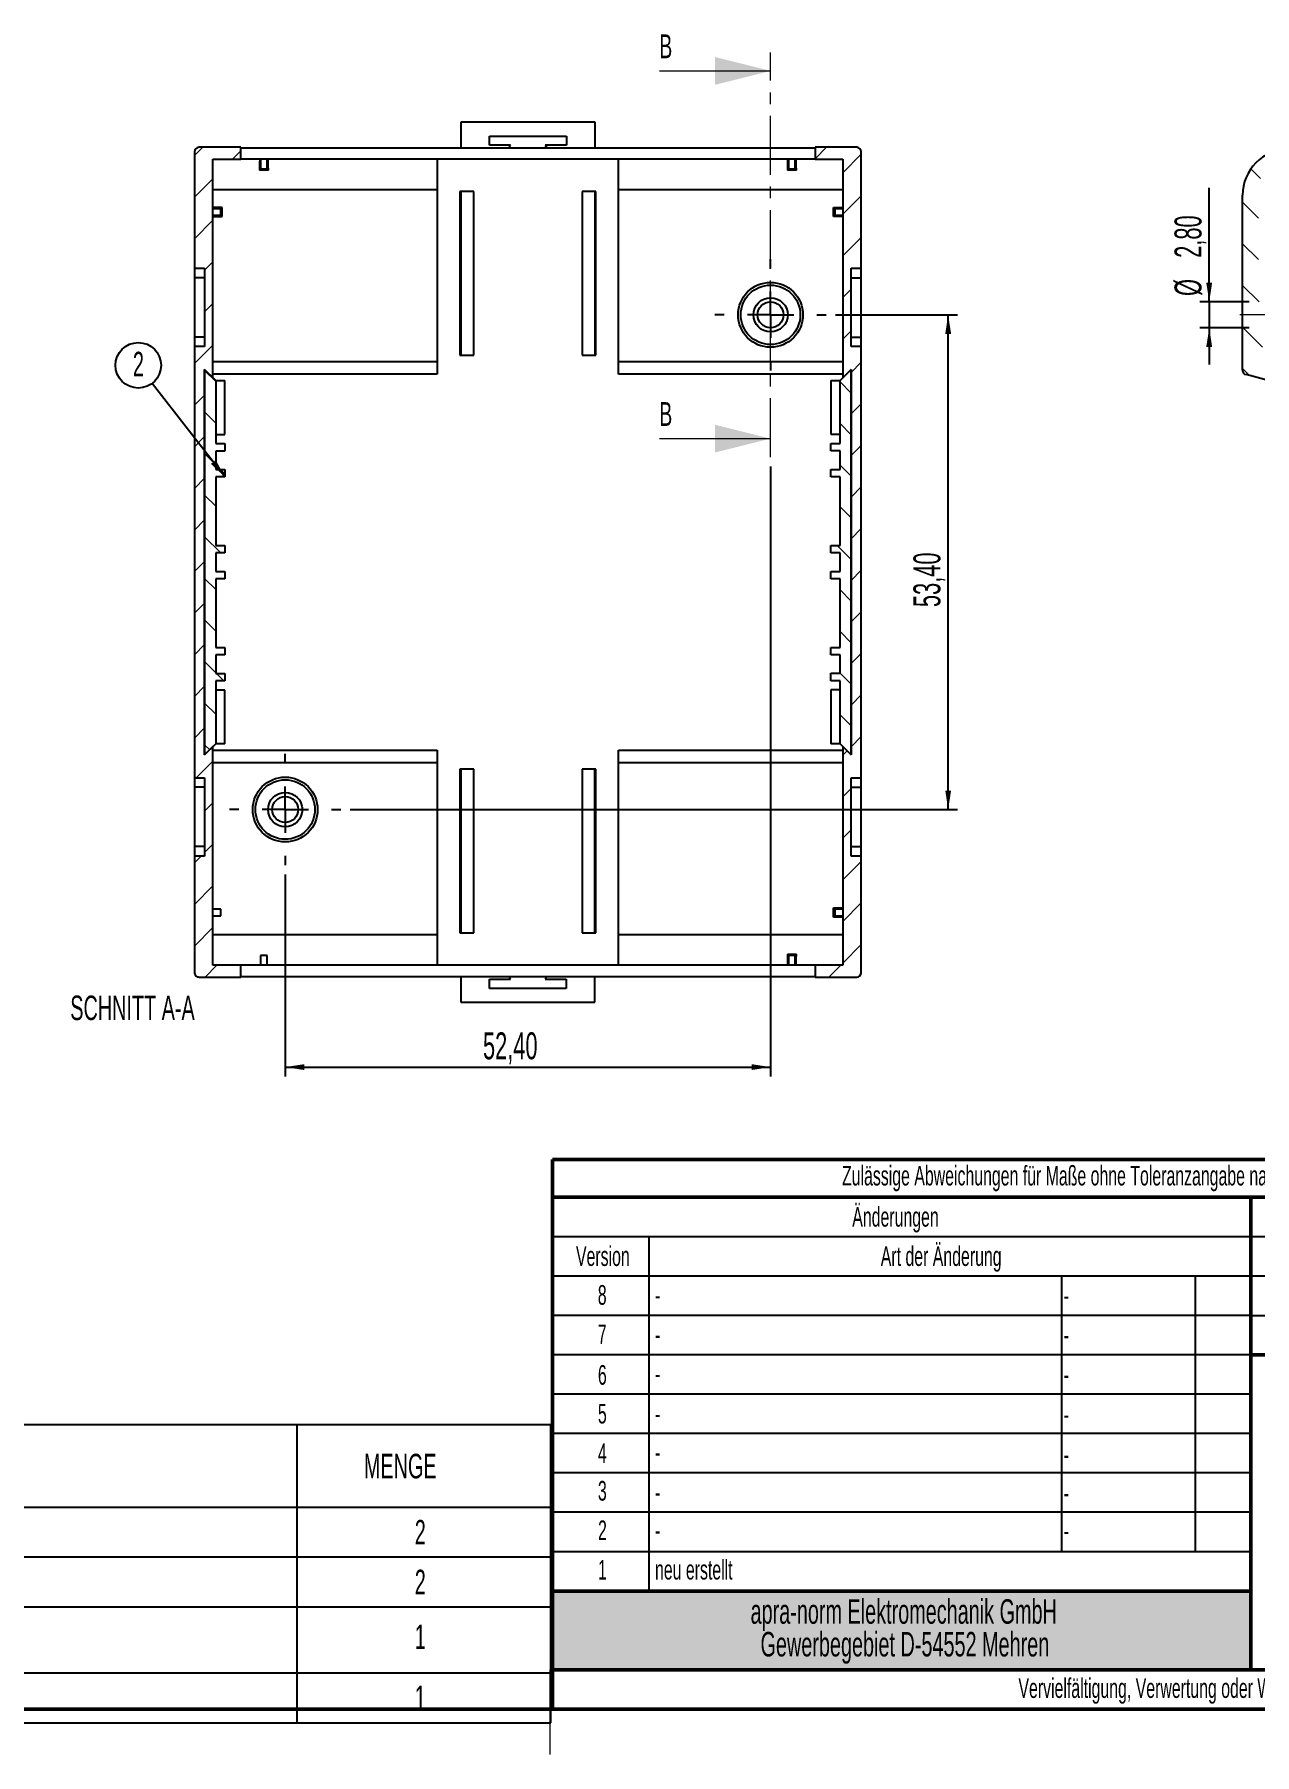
# Model space of a CAD drawing. Header units: millimetres. Extents: x 20 to 416, y 0 to 289.
# Drawn here: x 173.4 to 305.1, y 0.1 to 185.8 of the extents above; entities that cross this region are included whole.
import ezdxf

# ---------------------------------------------------------------- set-up
doc = ezdxf.new("R2010")
doc.units = ezdxf.units.MM
doc.linetypes.add('CENTER', pattern=[10.16, 6.35, -1.27, 1.27, -1.27])
doc.linetypes.add('CENTERX2', pattern=[20.32, 12.7, -2.54, 2.54, -2.54])
for name, color, linetype in [('5', 5, 'Continuous'), ('8', 1, 'Continuous'), ('HINTERGRUND', 254, 'Continuous'), ('RÄNDER', 7, 'Continuous')]:
    doc.layers.add(name, color=color, linetype=linetype)
doc.layers.add('RAHMEN_DICK', color=7, linetype='Continuous', lineweight=50)
doc.layers.add('SLD-0', color=7, linetype='Continuous', lineweight=50)
doc.styles.add('SLDTEXTSTYLE0', font='TXT', dxfattribs={"width": 0.605})
doc.dimstyles.new('SLDDIMSTYLE0', dxfattribs={"dimtxt": 2.825151, "dimasz": 2.054655, "dimexe": 0, "dimexo": 0.0625, "dimgap": 0.706288, "dimtad": 1, "dimrnd": 1e-09, "dimzin": 12, "dimdsep": 46, "dimtxsty": 'SLDTEXTSTYLE0', "dimsah": 1, "dimcen": 0.09, "dimadec": 0, "dimazin": 3, "dimtfac": 1, "dimtofl": 0, "dimtmove": 0, "dimatfit": 3, "dimfxl": 1, "dimfrac": 2, "dimtolj": 1, "dimtzin": 12, "dimarcsym": 0})
doc.dimstyles.new('SLDDIMSTYLE1', dxfattribs={"dimtxt": 0.18, "dimasz": 2.054655, "dimexe": 0, "dimexo": 0.0625, "dimgap": 0, "dimtad": 0, "dimtih": 1, "dimtoh": 1, "dimdec": 0, "dimrnd": 1e-09, "dimzin": 0, "dimdsep": 46, "dimtxsty": 'Standard', "dimsah": 1, "dimcen": 0.09, "dimadec": 0, "dimazin": 0, "dimtfac": 2.054655, "dimtdec": 0, "dimtofl": 0, "dimtmove": 0, "dimatfit": 3, "dimfxl": 1, "dimfrac": 2, "dimtolj": 1, "dimtzin": 0, "dimarcsym": 0})
doc.dimstyles.new('SLDDIMSTYLE2', dxfattribs={"dimtxt": 2.825151, "dimasz": 2.054655, "dimexe": 0, "dimexo": 0.0625, "dimgap": 0.706288, "dimtad": 1, "dimrnd": 1e-09, "dimzin": 12, "dimdsep": 46, "dimtxsty": 'SLDTEXTSTYLE0', "dimsah": 1, "dimcen": 0.09, "dimadec": 0, "dimazin": 3, "dimtfac": 1, "dimtmove": 0, "dimatfit": 0, "dimfxl": 1, "dimfrac": 2, "dimtolj": 1, "dimtzin": 12, "dimarcsym": 0})

# ---------------------------------------------------------------- blocks, each defined once
blk = doc.blocks.new('SW_NOTE_0')
at = {"layer": 'SLD-0', "color": 0, "char_height": 2.6458, "attachment_point": 2, "style": 'SLDTEXTSTYLE0'}
for s, insert in [('apra-norm Elektromechanik GmbH', (29.27, 3.41)), ('Gewerbegebiet D-54552 Mehren', (29.4, -0.12))]:
    blk.add_mtext(s, dxfattribs=dict(at, insert=insert))
blk = doc.blocks.new('SW_TABLEANNOTATION_0')
at = {"layer": '5', "color": 0}
for p, q in [((0, 0), (0, -32.14)), ((174.77, 0), (0, 0)), ((25.88, 0), (25.88, -8.87)), ((72.7, 0), (72.7, -8.87)), ((147.33, 0), (147.33, -8.87)), ((174.77, -32.14), (174.77, 0)), ((0, -8.87), (174.77, -8.87)), ((25.88, -8.87), (25.88, -32.14)), ((72.7, -8.87), (72.7, -32.14)), ((147.33, -8.87), (147.33, -32.14)), ((0, -14.25), (174.77, -14.25)), ((0, -19.64), (174.77, -19.64)), ((0, -26.76), (174.77, -26.76)), ((0, -32.14), (174.77, -32.14))]:
    blk.add_line(p, q, dxfattribs=at)
at = {"layer": '5', "color": 0, "attachment_point": 1, "style": 'SLDTEXTSTYLE0'}
for s, insert, char_height in [('POS-NR.', (5.59, -3.12), 2.646), ('BENENNUNG', (38.02, -3.12), 2.646), ('BESCHREIBUNG', (95.91, -3.12), 2.6458), ('MENGE', (154.58, -3.12), 2.646), ('1', (11.96, -10.25), 2.65), ('449-340-56', (26.38, -10.25), 2.646), ('Oberfläche DB 3', (96.98, -10.25), 2.6458), ('2', (160.07, -10.25), 2.65), ('2', (11.96, -15.63), 2.65), ('449-340-11', (26.38, -15.63), 2.646), ('Unterschale DB 3', (96.2, -15.63), 2.6458), ('2', (160.07, -15.63), 2.65), ('Oberschale 4 DB geschlossen,belüftet,für', (77.48, -19.79), 2.6458), ('3', (11.96, -21.55), 2.65), ('449-340-56', (26.38, -21.55), 2.646), ('1', (160.07, -21.55), 2.65), ('Klemmen', (102.57, -23.31), 2.646), ('4', (11.96, -28.14), 2.65), ('044934011', (26.38, -28.14), 2.646), ('Unterschale 4DB', (96.69, -28.14), 2.6458), ('1', (160.07, -28.14), 2.65)]:
    blk.add_mtext(s, dxfattribs=dict(at, insert=insert, char_height=char_height))
blk = doc.blocks.new('_D_11')
at = {"layer": '5'}
for p, q in [((252.85, 139.14), (252.85, 73.31)), ((200.45, 95.11), (200.45, 73.31)), ((200.45, 74.31), (252.85, 74.31))]:
    blk.add_line(p, q, dxfattribs=at)
for points in [[(200.45, 74.31), (202.5, 73.99), (202.5, 74.62)], [(252.85, 74.31), (250.79, 74.62), (250.79, 73.99)]]:
    blk.add_solid(points, dxfattribs=at)
at = {"layer": '5', "insert": (221.8, 78.06), "char_height": 2.91, "attachment_point": 1, "style": 'SLDTEXTSTYLE0'}
blk.add_mtext('52,40', dxfattribs=at)
blk = doc.blocks.new('_D_12')
at = {"layer": '5'}
for p, q in [((259.85, 155.51), (273.02, 155.51)), ((272.02, 102.11), (272.02, 155.51)), ((207.45, 102.11), (273.02, 102.11))]:
    blk.add_line(p, q, dxfattribs=at)
for points in [[(272.02, 155.51), (271.71, 153.45), (272.34, 153.45)], [(272.02, 102.11), (272.34, 104.16), (271.71, 104.16)]]:
    blk.add_solid(points, dxfattribs=at)
at = {"layer": '5', "insert": (268.27, 123.96), "char_height": 2.91, "attachment_point": 1, "rotation": 90, "style": 'SLDTEXTSTYLE0'}
blk.add_mtext('53,40', dxfattribs=at)
blk = doc.blocks.new('SW_NOTE_4')
at = {"layer": '5', "color": 0}
blk.add_circle((-1.51, 1.95), 2.46, dxfattribs=at)
at = {"layer": '5', "color": 0, "insert": (-1.5, 3.41), "char_height": 2.65, "attachment_point": 2, "style": 'SLDTEXTSTYLE0'}
blk.add_mtext('2', dxfattribs=at)
blk = doc.blocks.new('SW_CENTERMARKSYMBOL_0')
at = {"layer": '5', "color": 0}
for p, q in [((0, 5), (0, 6)), ((0, 0), (0, 2.5)), ((-5, 0), (-6, 0)), ((0, 0), (-2.5, 0)), ((0, 0), (0, -2.5)), ((0, 0), (2.5, 0)), ((5, 0), (6, 0)), ((0, -5), (0, -6))]:
    blk.add_line(p, q, dxfattribs=at)
blk = doc.blocks.new('SW_CENTERMARKSYMBOL_1')
at = {"layer": '5', "color": 0}
for p, q in [((0, 5), (0, 6)), ((0, 0), (0, 2.5)), ((-5, 0), (-6, 0)), ((0, 0), (-2.5, 0)), ((0, 0), (0, -2.5)), ((0, 0), (2.5, 0)), ((5, 0), (6, 0)), ((0, -5), (0, -6))]:
    blk.add_line(p, q, dxfattribs=at)
blk = doc.blocks.new('_D_13')
at = {"layer": '5'}
for p, q in [((300.21, 156.91), (300.21, 169.21)), ((304.51, 156.91), (299.21, 156.91)), ((300.21, 156.91), (300.21, 154.11)), ((304.51, 154.11), (299.21, 154.11)), ((300.21, 154.11), (300.21, 150.15))]:
    blk.add_line(p, q, dxfattribs=at)
for points in [[(300.21, 156.91), (300.52, 158.96), (299.89, 158.96)], [(300.21, 154.11), (299.89, 152.05), (300.52, 152.05)]]:
    blk.add_solid(points, dxfattribs=at)
at = {"layer": '5', "char_height": 2.91, "attachment_point": 1, "rotation": 90, "style": 'SLDTEXTSTYLE0'}
for s, insert in [('2,80', (296.46, 161.66)), ('%%c', (296.46, 157.54))]:
    blk.add_mtext(s, dxfattribs=dict(at, insert=insert))

msp = doc.modelspace()

# ---------------------------------------------------------------- hatches: boundary and pattern name
at = {"linetype": 'Continuous', "lineweight": 18}
h = msp.add_hatch(dxfattribs=at)
h.set_pattern_fill('ANSI31', style=0)
edge = h.paths.add_edge_path(flags=0)
edge.add_line((192.646, 172.306), (195.646, 172.306))
edge.add_line((195.646, 172.306), (195.646, 173.585))
edge.add_line((195.646, 173.585), (191.146, 173.585))
edge.add_ellipse((191.146, 173.085), major_axis=(0, 0.5), ratio=0.9998477, start_angle=360, end_angle=450)
edge.add_line((190.646, 173.085), (190.646, 160.525))
edge.add_line((190.646, 160.525), (191.746, 160.525))
edge.add_line((191.746, 160.525), (191.746, 152.087))
edge.add_line((191.746, 152.087), (190.646, 152.087))
edge.add_line((190.646, 152.087), (190.646, 105.525))
edge.add_line((190.646, 105.525), (191.746, 105.525))
edge.add_line((191.746, 105.525), (191.746, 97.087))
edge.add_line((191.746, 97.087), (190.646, 97.087))
edge.add_line((190.646, 97.087), (190.646, 84.527))
edge.add_ellipse((191.146, 84.527), major_axis=(0, 0.5), ratio=0.9998477, start_angle=90, end_angle=180)
edge.add_line((191.146, 84.027), (195.646, 84.027))
edge.add_line((195.646, 84.027), (195.646, 85.306))
edge.add_line((195.646, 85.306), (192.646, 85.306))
edge.add_line((192.646, 85.306), (192.646, 108.906))
edge.add_line((192.646, 108.906), (191.746, 108.006))
edge.add_line((191.746, 108.006), (191.746, 149.606))
edge.add_line((191.746, 149.606), (192.646, 148.706))
edge.add_line((192.646, 148.706), (192.646, 172.306))
h = msp.add_hatch(dxfattribs=at)
h.set_pattern_fill('ANSI31', style=0)
edge = h.paths.add_edge_path(flags=0)
edge.add_line((257.646, 85.306), (257.646, 84.027))
edge.add_line((257.646, 84.027), (262.146, 84.027))
edge.add_ellipse((262.146, 84.527), major_axis=(0, 0.5), ratio=0.9998477, start_angle=180, end_angle=270)
edge.add_line((262.646, 84.527), (262.646, 97.087))
edge.add_line((262.646, 97.087), (261.546, 97.087))
edge.add_line((261.546, 97.087), (261.546, 105.525))
edge.add_line((261.546, 105.525), (262.646, 105.525))
edge.add_line((262.646, 105.525), (262.646, 152.087))
edge.add_line((262.646, 152.087), (261.546, 152.087))
edge.add_line((261.546, 152.087), (261.546, 160.525))
edge.add_line((261.546, 160.525), (262.646, 160.525))
edge.add_line((262.646, 160.525), (262.646, 173.085))
edge.add_ellipse((262.146, 173.085), major_axis=(0, 0.5), ratio=0.9998477, start_angle=270, end_angle=360)
edge.add_line((262.146, 173.585), (257.646, 173.585))
edge.add_line((257.646, 173.585), (257.646, 172.306))
edge.add_line((257.646, 172.306), (260.646, 172.306))
edge.add_line((260.646, 172.306), (260.646, 148.706))
edge.add_line((260.646, 148.706), (261.546, 149.606))
edge.add_line((261.546, 149.606), (261.546, 108.006))
edge.add_line((261.546, 108.006), (260.646, 108.906))
edge.add_line((260.646, 108.906), (260.646, 85.306))
edge.add_line((260.646, 85.306), (257.646, 85.306))
h = msp.add_hatch(dxfattribs=at)
h.set_pattern_fill('ANSI31', angle=90, style=0)
edge = h.paths.add_edge_path(flags=0)
edge.add_line((308.813, 140.144), (310.513, 140.144))
edge.add_line((310.513, 140.144), (310.513, 149.11))
edge.add_line((310.513, 149.11), (305.513, 150.45))
edge.add_line((305.513, 150.45), (305.513, 152.006))
edge.add_line((305.513, 152.006), (313.813, 152.296))
edge.add_line((313.813, 152.296), (313.813, 153.656))
edge.add_line((313.813, 153.656), (312.613, 153.656))
edge.add_line((312.613, 153.656), (312.613, 154.106))
edge.add_line((312.613, 154.106), (305.513, 154.106))
edge.add_line((305.513, 154.106), (305.513, 156.906))
edge.add_line((305.513, 156.906), (312.613, 156.906))
edge.add_line((312.613, 156.906), (312.613, 157.356))
edge.add_line((312.613, 157.356), (313.813, 157.356))
edge.add_line((313.813, 157.356), (313.813, 158.716))
edge.add_line((313.813, 158.716), (305.513, 159.006))
edge.add_line((305.513, 159.006), (305.513, 169.006))
edge.add_arc((308.813, 169.006), 3.3, 90, 180, ccw=False)
edge.add_line((308.813, 172.306), (315.413, 172.306))
edge.add_line((315.413, 172.306), (315.413, 173.529))
edge.add_line((315.413, 173.529), (308.726, 173.413))
edge.add_arc((308.813, 168.413), 5, 91, 180)
edge.add_line((303.813, 168.413), (303.813, 149.53))
edge.add_arc((304.313, 149.53), 0.5, 180, 254.99728)
edge.add_line((304.184, 149.047), (308.813, 147.806))
edge.add_line((308.813, 147.806), (308.813, 140.144))
h = msp.add_hatch(dxfattribs=at)
h.set_pattern_fill('ANSI31', angle=90, style=0)
h.paths.add_polyline_path([(192.946, 127.801), (192.946, 129.801), (193.946, 129.801), (193.946, 130.601), (192.946, 130.601), (192.946, 138.001), (193.946, 138.001), (193.946, 138.801), (192.946, 138.801), (192.946, 140.801), (193.946, 140.801), (193.946, 141.601), (192.946, 141.601), (192.946, 148.401), (191.746, 149.601), (191.746, 108.001), (192.946, 109.201), (192.946, 116.001), (193.946, 116.001), (193.946, 116.801), (192.946, 116.801), (192.946, 118.801), (193.946, 118.801), (193.946, 119.601), (192.946, 119.601), (192.946, 127.001), (193.946, 127.001), (193.946, 127.801)], flags=0)
h = msp.add_hatch(dxfattribs=at)
h.set_pattern_fill('ANSI31', angle=90, style=0)
h.paths.add_polyline_path([(260.346, 129.811), (260.346, 127.811), (259.346, 127.811), (259.346, 127.011), (260.346, 127.011), (260.346, 119.611), (259.346, 119.611), (259.346, 118.811), (260.346, 118.811), (260.346, 116.811), (259.346, 116.811), (259.346, 116.011), (260.346, 116.011), (260.346, 109.211), (261.546, 108.011), (261.546, 149.611), (260.346, 148.411), (260.346, 141.611), (259.346, 141.611), (259.346, 140.811), (260.346, 140.811), (260.346, 138.811), (259.346, 138.811), (259.346, 138.011), (260.346, 138.011), (260.346, 130.611), (259.346, 130.611), (259.346, 129.811)], flags=0)
at = {"layer": 'HINTERGRUND'}
msp.add_hatch(color=256, dxfattribs=at).paths.add_polyline_path([(304.7, 9.25), (304.7, 17.75), (229.3, 17.75), (229.3, 9.25)], flags=0)

# ---------------------------------------------------------------- linework, layer by layer
at = {"color": 7, "linetype": 'CENTER', "lineweight": 18}
msp.add_line((252.846, 140.144), (252.846, 183.833), dxfattribs=at)
at = {"color": 7, "linetype": 'Continuous', "lineweight": 18}
for p, q in [((240.846, 181.833), (252.846, 181.833)), ((240.846, 142.144), (252.846, 142.144))]:
    msp.add_line(p, q, dxfattribs=at)
at = {"color": 7, "linetype": 'Continuous', "lineweight": 25}
for p, q in [((233.901, 176.306), (219.401, 176.306)), ((219.401, 176.306), (219.401, 173.529)), ((222.501, 174.806), (230.801, 174.806)), ((222.501, 173.806), (222.501, 174.806)), ((230.801, 174.806), (230.801, 173.806)), ((233.901, 173.529), (233.901, 176.306)), ((190.646, 173.085), (190.646, 160.525)), ((195.646, 173.585), (191.146, 173.585)), ((195.646, 172.306), (195.646, 173.585)), ((195.646, 173.529), (257.646, 173.529)), ((224.78, 173.806), (222.501, 173.806)), ((224.622, 173.529), (224.78, 173.806)), ((228.522, 173.806), (228.679, 173.529)), ((230.801, 173.806), (228.522, 173.806)), ((257.646, 173.585), (257.646, 172.306)), ((262.146, 173.585), (257.646, 173.585)), ((262.646, 160.525), (262.646, 173.085)), ((192.646, 148.706), (192.646, 172.306)), ((192.646, 172.306), (195.646, 172.306)), ((257.646, 172.306), (195.646, 172.306)), ((197.659, 171.119), (197.791, 171.251)), ((198.633, 171.119), (197.659, 171.119)), ((197.791, 172.306), (197.791, 171.251)), ((197.791, 171.251), (198.501, 171.251)), ((198.501, 171.251), (198.501, 172.306)), ((198.633, 171.119), (198.501, 171.251)), ((216.846, 172.306), (216.846, 149.11)), ((236.446, 149.11), (236.446, 172.306)), ((254.659, 171.119), (254.791, 171.251)), ((255.633, 171.119), (254.659, 171.119)), ((254.791, 172.306), (254.791, 171.251)), ((254.791, 171.251), (255.501, 171.251)), ((255.501, 171.251), (255.501, 172.306)), ((255.633, 171.119), (255.501, 171.251)), ((257.646, 172.306), (260.646, 172.306)), ((260.646, 172.306), (260.646, 148.706)), ((216.846, 169.006), (192.646, 169.006)), ((260.646, 169.006), (236.446, 169.006)), ((220.796, 168.806), (219.296, 168.806)), ((219.296, 168.806), (219.296, 151.146)), ((219.401, 168.806), (219.401, 151.146)), ((220.796, 151.146), (220.796, 168.806)), ((233.996, 168.806), (232.496, 168.806)), ((232.496, 168.806), (232.496, 151.146)), ((233.901, 151.146), (233.901, 168.806)), ((233.996, 151.146), (233.996, 168.806)), ((303.813, 149.53), (303.813, 168.413)), ((193.646, 167.106), (192.646, 167.106)), ((193.501, 166.961), (192.646, 166.961)), ((192.646, 166.251), (193.501, 166.251)), ((192.646, 166.106), (193.646, 166.106)), ((193.646, 167.106), (193.501, 166.961)), ((193.501, 166.251), (193.501, 166.961)), ((193.646, 166.106), (193.501, 166.251)), ((193.646, 166.106), (193.646, 167.106)), ((259.646, 167.106), (259.791, 166.961)), ((259.646, 167.106), (260.646, 167.106)), ((259.646, 166.106), (259.646, 167.106)), ((259.646, 166.106), (259.791, 166.251)), ((260.646, 166.106), (259.646, 166.106)), ((260.646, 166.961), (259.791, 166.961)), ((259.791, 166.961), (259.791, 166.251)), ((259.791, 166.251), (260.646, 166.251)), ((190.646, 160.525), (191.746, 160.525)), ((190.646, 160.525), (190.646, 159.506)), ((191.746, 160.525), (191.746, 152.087)), ((261.546, 160.525), (262.646, 160.525)), ((261.546, 152.087), (261.546, 160.525)), ((262.646, 159.506), (262.646, 160.525)), ((191.746, 159.506), (190.646, 159.506)), ((190.646, 159.506), (190.646, 153.106)), ((261.546, 159.506), (262.646, 159.506)), ((262.646, 153.106), (262.646, 159.506)), ((191.746, 153.106), (190.646, 153.106)), ((190.646, 153.106), (190.646, 152.087)), ((261.546, 153.106), (262.646, 153.106)), ((262.646, 152.087), (262.646, 153.106)), ((190.646, 152.087), (190.646, 105.525)), ((191.746, 152.087), (190.646, 152.087)), ((192.646, 150.45), (216.846, 150.45)), ((219.296, 151.146), (220.796, 151.146)), ((232.496, 151.146), (233.996, 151.146)), ((236.446, 150.45), (260.646, 150.45)), ((262.646, 152.087), (261.546, 152.087)), ((262.646, 105.525), (262.646, 152.087)), ((191.746, 149.606), (192.646, 148.706)), ((191.746, 108.006), (191.746, 149.606)), ((191.746, 149.601), (191.746, 108.001)), ((192.946, 148.401), (191.746, 149.601)), ((216.846, 149.11), (192.646, 149.11)), ((260.646, 149.11), (236.446, 149.11)), ((261.546, 149.611), (260.346, 148.411)), ((260.646, 148.706), (261.546, 149.606)), ((261.546, 108.011), (261.546, 149.611)), ((261.546, 149.606), (261.546, 108.006)), ((308.813, 147.806), (304.184, 149.047)), ((192.946, 148.401), (192.946, 141.601)), ((192.946, 148.401), (193.946, 148.401)), ((193.946, 142.601), (193.946, 148.401)), ((259.346, 148.411), (260.346, 148.411)), ((259.346, 148.411), (259.346, 142.611)), ((260.346, 141.611), (260.346, 148.411)), ((192.946, 142.601), (193.946, 142.601)), ((192.946, 141.601), (193.946, 141.601)), ((193.946, 141.601), (193.946, 140.801)), ((259.346, 142.611), (260.346, 142.611)), ((259.346, 141.611), (260.346, 141.611)), ((259.346, 140.811), (259.346, 141.611)), ((192.946, 140.801), (192.946, 138.801)), ((193.946, 140.801), (192.946, 140.801)), ((260.346, 140.811), (259.346, 140.811)), ((260.346, 138.811), (260.346, 140.811)), ((192.946, 138.801), (193.946, 138.801)), ((192.946, 138.001), (192.946, 130.601)), ((193.946, 138.001), (192.946, 138.001)), ((193.946, 138.801), (193.946, 138.001)), ((259.346, 138.011), (259.346, 138.811)), ((259.346, 138.811), (260.346, 138.811)), ((260.346, 138.011), (259.346, 138.011)), ((260.346, 130.611), (260.346, 138.011)), ((192.946, 130.601), (193.946, 130.601)), ((193.946, 130.601), (193.946, 129.801)), ((259.346, 130.611), (260.346, 130.611)), ((259.346, 129.811), (259.346, 130.611)), ((192.946, 129.801), (192.946, 127.801)), ((193.946, 129.801), (192.946, 129.801)), ((260.346, 129.811), (259.346, 129.811)), ((260.346, 127.811), (260.346, 129.811)), ((192.946, 127.801), (193.946, 127.801)), ((192.946, 127.001), (192.946, 119.601)), ((193.946, 127.001), (192.946, 127.001)), ((193.946, 127.801), (193.946, 127.001)), ((259.346, 127.811), (260.346, 127.811)), ((259.346, 127.011), (259.346, 127.811)), ((260.346, 127.011), (259.346, 127.011)), ((260.346, 119.611), (260.346, 127.011)), ((192.946, 119.601), (193.946, 119.601)), ((193.946, 119.601), (193.946, 118.801)), ((259.346, 118.811), (259.346, 119.611)), ((259.346, 119.611), (260.346, 119.611)), ((192.946, 118.801), (192.946, 116.801)), ((193.946, 118.801), (192.946, 118.801)), ((260.346, 118.811), (259.346, 118.811)), ((260.346, 116.811), (260.346, 118.811)), ((192.946, 116.801), (193.946, 116.801)), ((192.946, 116.001), (192.946, 109.201)), ((193.946, 116.001), (192.946, 116.001)), ((193.946, 116.801), (193.946, 116.001)), ((259.346, 116.011), (259.346, 116.811)), ((259.346, 116.811), (260.346, 116.811)), ((260.346, 116.011), (259.346, 116.011)), ((260.346, 109.211), (260.346, 116.011)), ((193.946, 115.001), (192.946, 115.001)), ((193.946, 109.201), (193.946, 115.001)), ((259.346, 115.011), (259.346, 109.211)), ((260.346, 115.011), (259.346, 115.011)), ((191.746, 108.001), (192.946, 109.201)), ((192.646, 108.906), (191.746, 108.006)), ((192.646, 85.306), (192.646, 108.906)), ((192.646, 108.501), (216.846, 108.501)), ((193.946, 109.201), (192.946, 109.201)), ((216.846, 108.501), (216.846, 85.306)), ((236.446, 108.501), (260.646, 108.501)), ((236.446, 85.306), (236.446, 108.501)), ((260.346, 109.211), (259.346, 109.211)), ((260.346, 109.211), (261.546, 108.011)), ((260.646, 108.906), (260.646, 85.306)), ((261.546, 108.006), (260.646, 108.906)), ((216.846, 107.162), (192.646, 107.162)), ((219.296, 106.466), (219.296, 88.806)), ((220.796, 106.466), (219.296, 106.466)), ((219.391, 106.466), (219.391, 88.806)), ((220.796, 88.806), (220.796, 106.466)), ((232.496, 106.466), (232.496, 88.806)), ((233.996, 106.466), (232.496, 106.466)), ((233.891, 88.806), (233.891, 106.466)), ((233.996, 88.806), (233.996, 106.466)), ((260.646, 107.162), (236.446, 107.162)), ((190.646, 105.525), (191.746, 105.525)), ((190.646, 105.525), (190.646, 104.506)), ((191.746, 104.506), (190.646, 104.506)), ((190.646, 104.506), (190.646, 98.106)), ((191.746, 105.525), (191.746, 97.087)), ((261.546, 105.525), (262.646, 105.525)), ((261.546, 97.087), (261.546, 105.525)), ((261.546, 104.506), (262.646, 104.506)), ((262.646, 104.506), (262.646, 105.525)), ((262.646, 98.106), (262.646, 104.506)), ((191.746, 98.106), (190.646, 98.106)), ((190.646, 98.106), (190.646, 97.087)), ((190.646, 97.087), (190.646, 84.527)), ((191.746, 97.087), (190.646, 97.087)), ((261.546, 98.106), (262.646, 98.106)), ((262.646, 97.087), (261.546, 97.087)), ((262.646, 97.087), (262.646, 98.106)), ((262.646, 84.527), (262.646, 97.087)), ((193.501, 91.361), (192.646, 91.361)), ((193.501, 90.651), (193.501, 91.361)), ((259.646, 91.506), (259.791, 91.361)), ((259.646, 91.506), (260.646, 91.506)), ((259.646, 90.506), (259.646, 91.506)), ((260.646, 91.361), (259.791, 91.361)), ((259.791, 91.361), (259.791, 90.651)), ((192.646, 90.651), (193.501, 90.651)), ((259.646, 90.506), (259.791, 90.651)), ((260.646, 90.506), (259.646, 90.506)), ((259.791, 90.651), (260.646, 90.651)), ((192.646, 88.606), (216.846, 88.606)), ((219.296, 88.806), (220.796, 88.806)), ((232.496, 88.806), (233.996, 88.806)), ((236.446, 88.606), (260.646, 88.606)), ((197.791, 86.361), (197.791, 85.306)), ((198.501, 86.361), (197.791, 86.361)), ((198.501, 85.306), (198.501, 86.361)), ((254.659, 86.493), (254.791, 86.361)), ((254.659, 86.493), (255.633, 86.493)), ((254.791, 86.361), (254.791, 85.306)), ((255.501, 86.361), (254.791, 86.361)), ((255.633, 86.493), (255.501, 86.361)), ((255.501, 85.306), (255.501, 86.361)), ((191.146, 84.027), (195.646, 84.027)), ((195.646, 85.306), (192.646, 85.306)), ((195.646, 84.027), (195.646, 85.306)), ((257.646, 85.306), (195.646, 85.306)), ((195.646, 84.083), (257.646, 84.083)), ((219.391, 84.083), (219.391, 81.306)), ((222.491, 82.806), (222.491, 83.806)), ((222.491, 83.806), (224.77, 83.806)), ((224.77, 83.806), (224.613, 84.083)), ((228.67, 84.083), (228.512, 83.806)), ((228.512, 83.806), (230.791, 83.806)), ((230.791, 83.806), (230.791, 82.806)), ((233.891, 81.306), (233.891, 84.083)), ((260.646, 85.306), (257.646, 85.306)), ((257.646, 85.306), (257.646, 84.027)), ((257.646, 84.027), (262.146, 84.027)), ((230.791, 82.806), (222.491, 82.806)), ((219.391, 81.306), (233.891, 81.306))]:
    msp.add_line(p, q, dxfattribs=at)
for centre, radius in [((252.846, 155.506), 3.5), ((252.846, 155.506), 3.21), ((252.846, 155.506), 1.85), ((252.846, 155.506), 1.4), ((200.446, 102.106), 3.5), ((200.446, 102.106), 3.21), ((200.446, 102.106), 1.85), ((200.446, 102.106), 1.4)]:
    msp.add_circle(centre, radius, dxfattribs=at)
for centre, radius, start, end in [((308.813, 168.413), 5, 91, 180), ((304.313, 149.53), 0.5, 180, 254.99728)]:
    msp.add_arc(centre, radius, start, end, dxfattribs=at)
for centre, major_axis, ratio, start_param, end_param in [((191.146, 173.085), (0, 0.5), 0.9998477, 0, 1.5707963), ((262.146, 173.085), (0, 0.5), 0.9998477, 4.712389, 6.2831853), ((197.704, 169.006), (0, 3.3), 0.0174551, 0, 0.8757609), ((198.588, 169.006), (0, 3.3), 0.0174551, 5.4074244, 6.2831853), ((254.704, 169.006), (0, 3.3), 0.0174551, 0, 0.8757609), ((255.588, 169.006), (0, 3.3), 0.0174551, 5.4074244, 6.2831853), ((254.704, 88.606), (0, 3.3), 0.0174551, 2.2658318, 3.1415927), ((255.588, 88.606), (0, 3.3), 0.0174551, 3.1415927, 4.0173535), ((191.146, 84.527), (0, 0.5), 0.9998477, 1.5707963, 3.1415927), ((262.146, 84.527), (0, 0.5), 0.9998477, 3.1415927, 4.712389)]:
    msp.add_ellipse(centre, major_axis=major_axis, ratio=ratio, start_param=start_param, end_param=end_param, dxfattribs=at)
at = {"color": 7, "linetype": 'Continuous', "lineweight": 18}
for points in [[(252.846, 181.833), (246.846, 183.333), (246.846, 180.333)], [(252.846, 142.144), (246.846, 143.644), (246.846, 140.644)]]:
    msp.add_solid(points, dxfattribs=at)
at = {"layer": '5', "linetype": 'CENTERX2', "lineweight": 18}
msp.add_line((314.613, 155.506), (303.513, 155.506), dxfattribs=at)
at = {"layer": '8'}
for p, q in [((384, 60.25), (229.3, 60.25)), ((416.5, 56), (229.3, 56)), ((239.7, 56), (239.7, 17.75)), ((348.9, 51.75), (229.3, 51.75)), ((284.279, 22), (284.279, 51.75)), ((298.7, 51.75), (298.7, 22)), ((304.7, 47.5), (229.3, 47.5)), ((304.7, 47.5), (348.9, 47.5)), ((348.9, 43.25), (229.3, 43.25)), ((304.7, 39), (229.3, 39)), ((304.7, 34.75), (229.3, 34.75)), ((304.7, 30.5), (229.3, 30.5)), ((304.7, 26.25), (229.3, 26.25)), ((304.7, 22), (229.3, 22))]:
    msp.add_line(p, q, dxfattribs=at)
at = {"layer": 'RAHMEN_DICK'}
for p, q in [((229.3, 64.323), (416.5, 64.323)), ((229.3, 64.323), (229.3, 5)), ((229.3, 60.25), (348.9, 60.25)), ((304.7, 43.25), (304.7, 60.25)), ((348.9, 43.25), (304.7, 43.25)), ((304.7, 43.25), (304.7, 17.75)), ((304.7, 17.75), (229.3, 17.75)), ((304.7, 9.25), (304.7, 17.75)), ((304.7, 9.25), (229, 9.25)), ((304.7, 9.25), (416.5, 9.25)), ((20, 5), (416.5, 5)), ((127.3, 5), (416.5, 5)), ((127.3, 5), (416.5, 5))]:
    msp.add_line(p, q, dxfattribs=at)
at = {"layer": 'RÄNDER', "lineweight": 18}
msp.add_line((229, 9.25), (229, 0.1), dxfattribs=at)

# ---------------------------------------------------------------- block references
at = {"layer": '5'}
for name, p in [('SW_CENTERMARKSYMBOL_1', (252.846, 155.506)), ('SW_NOTE_4', (186.098, 148.104)), ('SW_CENTERMARKSYMBOL_0', (200.446, 102.106)), ('SW_TABLEANNOTATION_0', (54.363, 35.685))]:
    msp.add_blockref(name, p, dxfattribs=at)
at = {"layer": 'SLD-0'}
msp.add_blockref('SW_NOTE_0', (237.952, 13.46), dxfattribs=at)

# ---------------------------------------------------------------- texts
at = {"color": 7, "linetype": 'Continuous', "char_height": 2.568, "attachment_point": 1, "style": 'SLDTEXTSTYLE0'}
for insert in [(240.846, 185.773), (240.846, 146.084)]:
    msp.add_mtext('B', dxfattribs=dict(at, insert=insert))
at = {"layer": '5', "style": 'SLDTEXTSTYLE0'}
for s, insert, char_height, attachment_point in [('SCHNITT A-A', (183.96, 82.026), 2.64583, 2), ('Zulässige Abweichungen für Maße ohne Toleranzangabe nach ISO 2768-m', (289.263, 63.648), 2.11667, 2), ('Änderungen', (266.337, 59.206), 2.1167, 2), ('Version', (234.742, 54.96), 2.1167, 2), ('Art der Änderung', (271.268, 54.96), 2.11667, 2), ('8', (234.672, 50.776), 2.117, 2), ('-', (240.374, 50.761), 2.117, 1), ('-', (284.502, 50.725), 2.117, 1), ('7', (234.672, 46.518), 2.117, 2), ('-', (240.374, 46.496), 2.117, 1), ('-', (284.502, 46.467), 2.117, 1), ('6', (234.684, 42.143), 2.117, 2), ('-', (240.374, 42.27), 2.117, 1), ('-', (284.502, 42.167), 2.117, 1), ('5', (234.684, 37.959), 2.117, 2), ('-', (240.374, 37.946), 2.117, 1), ('-', (284.502, 37.874), 2.117, 1), ('4', (234.684, 33.701), 2.117, 2), ('-', (240.374, 33.782), 2.117, 1), ('-', (284.502, 33.551), 2.117, 1), ('3', (234.684, 29.635), 2.117, 2), ('-', (240.374, 29.484), 2.117, 1), ('-', (284.502, 29.41), 2.117, 1), ('2', (234.698, 25.372), 2.117, 2), ('-', (240.374, 25.372), 2.117, 1), ('-', (284.502, 25.321), 2.117, 1), ('1', (234.698, 21.114), 2.117, 2), ('neu erstellt', (240.374, 21.114), 2.11667, 1), ('Vervielfältigung, Verwertung oder Weitergabe an Dritte nicht ohne schriftliche Genehmigung des Eigentümers erlaubt!', (324.204, 8.335), 2.116667, 2)]:
    msp.add_mtext(s, dxfattribs=dict(at, insert=insert, char_height=char_height, attachment_point=attachment_point))

# ---------------------------------------------------------------- dimensions: what is measured, and where the dimension line sits
at = {"layer": '5'}
dim = msp.add_linear_dim(base=(300.208, 154.106), p1=(305.513, 156.906), p2=(305.513, 154.106), angle=90, text='%%c<>', dimstyle='SLDDIMSTYLE2', dxfattribs=at)
dim.commit()
dim.dimension.update_dxf_attribs({"geometry": '_D_13', "text_midpoint": (300.208, 163.377), "dimtype": 160})
dim = msp.add_linear_dim(base=(272.021, 155.506), p1=(206.446, 102.106), p2=(258.846, 155.506), angle=90, dimstyle='SLDDIMSTYLE0', dxfattribs=at)
dim.commit()
dim.dimension.update_dxf_attribs({"geometry": '_D_12', "text_midpoint": (272.021, 128.806), "dimtype": 160})
dim = msp.add_linear_dim(base=(252.846, 74.306), p1=(200.446, 96.106), p2=(252.846, 140.144), dimstyle='SLDDIMSTYLE0', dxfattribs=at)
dim.commit()
dim.dimension.update_dxf_attribs({"geometry": '_D_11', "text_midpoint": (226.646, 74.306), "dimtype": 160})

# ---------------------------------------------------------------- leaders
msp.add_leader([(193.946, 138.001), (186.098, 148.104)], dimstyle='SLDDIMSTYLE1', dxfattribs=at)

doc.saveas('drawing.dxf')
